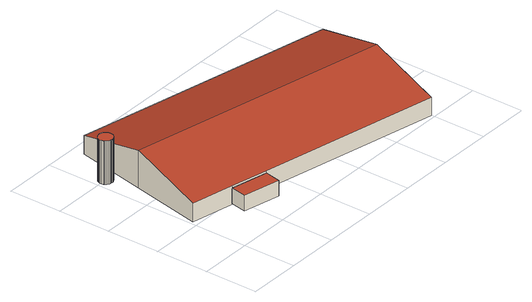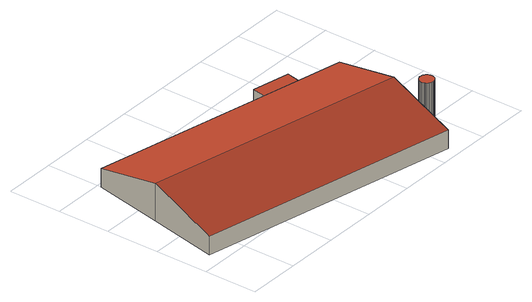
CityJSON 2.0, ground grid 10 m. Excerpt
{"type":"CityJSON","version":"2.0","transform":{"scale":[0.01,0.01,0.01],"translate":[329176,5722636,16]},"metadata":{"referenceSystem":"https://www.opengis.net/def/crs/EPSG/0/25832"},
"CityObjects":{
"building1":{"type":"Building","attributes":{"Geometrietyp2DReferenz":"3000","Gemeindeschluessel":"05170004","function":"51003_1201","roofType":"1000","measuredHeight":8.23},"geometry":[{"type":"Solid","lod":"2","boundaries":[[[[0,1,2,3]],[[4,5,1,0]],[[6,7,5,4]],[[8,9,7,6]],[[10,11,9,8]],[[12,13,11,10]],[[14,15,13,12]],[[16,17,15,14]],[[18,19,17,16]],[[20,21,19,18]],[[22,23,21,20]],[[24,25,23,22]],[[26,27,25,24]],[[28,29,27,26]],[[30,31,29,28]],[[32,33,31,30]],[[34,35,33,32]],[[36,37,35,34]],[[38,39,37,36]],[[40,41,39,38]],[[42,43,41,40]],[[44,45,43,42]],[[46,47,45,44]],[[48,49,47,46]],[[50,51,49,48]],[[52,53,51,50]],[[54,55,53,52]],[[56,57,55,54]],[[58,59,57,56]],[[60,61,59,58]],[[62,63,61,60]],[[64,65,63,62]],[[66,67,65,64]],[[68,69,67,66]],[[70,71,69,68]],[[72,73,71,70]],[[74,75,73,72]],[[76,77,75,74]],[[78,79,77,76]],[[80,81,79,78]],[[82,83,81,80]],[[3,2,83,82]],[[80,78,76,74,72,70,68,66,64,62,60,58,56,54,52,50,48,46,44,42,40,38,36,34,32,30,28,26,24,22,20,18,16,14,12,10,8,6,4,0,3,82]],[[1,5,7,9,11,13,15,17,19,21,23,25,27,29,31,33,35,37,39,41,43,45,47,49,51,53,55,57,59,61,63,65,67,69,71,73,75,77,79,81,83,2]]]],"semantics":{"surfaces":[{"type":"WallSurface"},{"type":"RoofSurface"},{"type":"GroundSurface"}],"values":[[0,0,0,0,0,0,0,0,0,0,0,0,0,0,0,0,0,0,0,0,0,0,0,0,0,0,0,0,0,0,0,0,0,0,0,0,0,0,0,0,0,0,1,2]]}}]},
"building2":{"type":"Building","attributes":{"Geometrietyp2DReferenz":"3000","Gemeindeschluessel":"05170004","function":"31001_2720","roofType":"1000","measuredHeight":2.94},"geometry":[{"type":"Solid","lod":"2","boundaries":[[[[84,85,86,87]],[[88,89,85,84]],[[90,91,89,88]],[[87,86,91,90]],[[88,84,87,90]],[[85,89,91,86]]]],"semantics":{"surfaces":[{"type":"WallSurface"},{"type":"RoofSurface"},{"type":"GroundSurface"}],"values":[[0,0,0,0,1,2]]}}]},
"building3":{"type":"Building","attributes":{"Geometrietyp2DReferenz":"3000","Gemeindeschluessel":"05170004","function":"31001_2720","roofType":"3100","measuredHeight":7.09},"geometry":[{"type":"Solid","lod":"2","boundaries":[[[[92,93,94,95]],[[96,97,93,92]],[[98,99,97,96]],[[100,101,99,98]],[[102,103,101,100]],[[104,105,103,102]],[[106,107,105,104]],[[95,94,107,106]],[[92,95,106,104,102,96]],[[100,98,96,102]],[[93,97,99,101,103,105,107,94]]]],"semantics":{"surfaces":[{"type":"WallSurface"},{"type":"RoofSurface"},{"type":"GroundSurface"}],"values":[[0,0,0,0,0,0,0,0,1,1,2]]}}]}
},
"vertices":[
[80,2978,920],[80,2978,97],[87,2954,97],[87,2954,920],[78,3001,920],[78,3001,97],[79,3022,920],[79,3022,97],[83,3041,920],[83,3041,97],[88,3057,920],[88,3057,97],[95,3071,920],[95,3071,97],[104,3084,920],[104,3084,97],[115,3097,920],[115,3097,97],[129,3110,920],[129,3110,97],[147,3121,920],[147,3121,97],[168,3131,920],[168,3131,97],[193,3137,920],[193,3137,97],[211,3138,920],[211,3138,97],[230,3137,920],[230,3137,97],[254,3131,920],[254,3131,97],[276,3121,920],[276,3121,97],[293,3110,920],[293,3110,97],[308,3097,920],[308,3097,97],[319,3084,920],[319,3084,97],[327,3071,920],[327,3071,97],[334,3057,920],[334,3057,97],[340,3041,920],[340,3041,97],[344,3022,920],[344,3022,97],[345,3001,920],[345,3001,97],[343,2978,920],[343,2978,97],[335,2954,920],[335,2954,97],[327,2937,920],[327,2937,97],[317,2922,920],[317,2922,97],[300,2903,920],[300,2903,97],[281,2889,920],[281,2889,97],[262,2880,920],[262,2880,97],[244,2874,920],[244,2874,97],[227,2871,920],[227,2871,97],[211,2870,920],[211,2870,97],[196,2871,920],[196,2871,97],[179,2874,920],[179,2874,97],[161,2880,920],[161,2880,97],[142,2889,920],[142,2889,97],[123,2903,920],[123,2903,97],[106,2922,920],[106,2922,97],[95,2937,920],[95,2937,97],
[1528,487,407],[1528,487,113],[1590,784,113],[1590,784,407],[817,638,407],[817,638,113],[880,935,407],[880,935,113],
[67,1107,445],[67,1107,95],[880,935,95],[880,935,445],[348,2437,804],[348,2437,95],[628,3767,445],[628,3767,95],[5559,2722,445],[5559,2722,95],[5277,1392,804],[5277,1392,95],[4996,63,445],[4996,63,95],[1590,784,445],[1590,784,95]
]}
